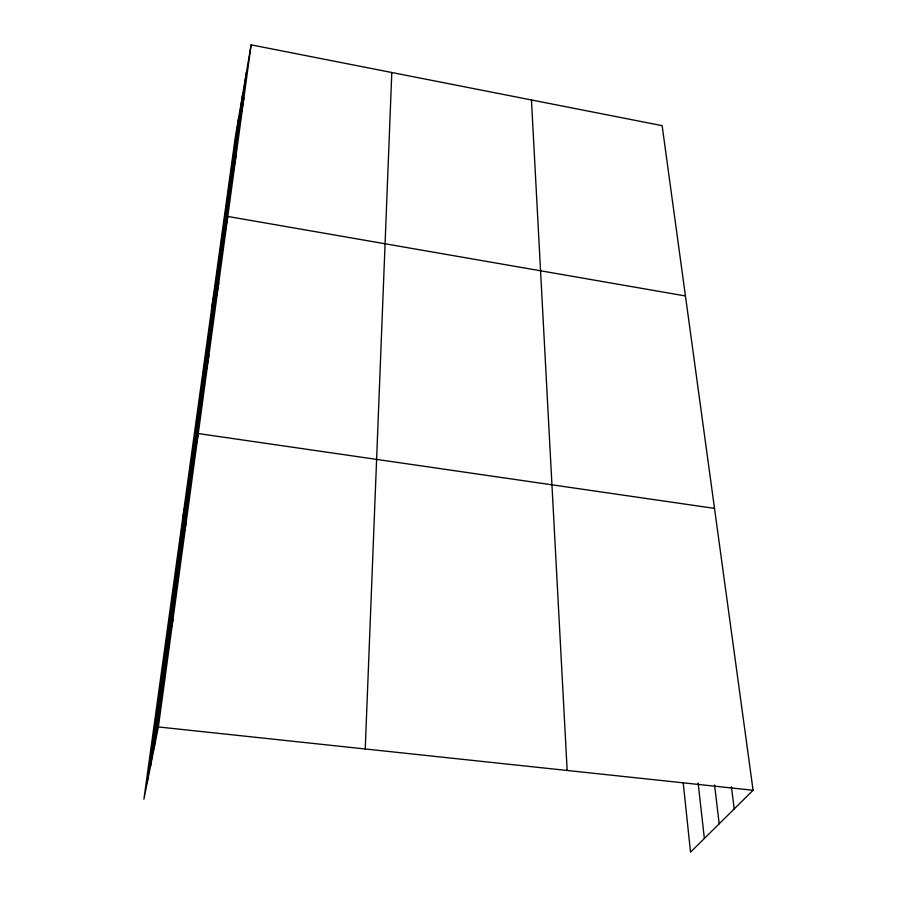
<?xml version="1.0" encoding="UTF-8"?>
<svg xmlns="http://www.w3.org/2000/svg" width="897" height="897" viewBox="0 0 897 897"><rect width="100%" height="100%" fill="white"/><g stroke="black" fill="none" stroke-linecap="round" stroke-linejoin="round"><path stroke-width="1.35" d="M365.236 748.984L391.798 72.511M150.517 766.184L242.571 94.847M153.981 748.838L246.383 72.556M251.115 44.85L235.182 138.082L143.912 799.137L158.365 726.951L251.115 44.85L662.132 125.658L753.088 790.268L690.533 852.15L683.2 782.711M147.097 783.26L238.759 117.115M239.14 125.58L243.906 97.908M231.359 182.506L236.146 154.957M211.726 307.974L227.782 216.446L685.431 295.954M213.946 309.936L218.745 282.936M204.168 381.561L208.934 355.055M182.528 519.408L198.259 433.543L714.505 508.386M181.575 546.878L186.228 522.02M168.457 642.925L172.998 619.356M158.365 726.951L753.088 790.268M731.391 786.781L734.206 808.937M714.561 784.987L719.203 823.794M698.135 782.991L704.369 838.471M531.45 99.971L567.162 770.478"/></g></svg>
